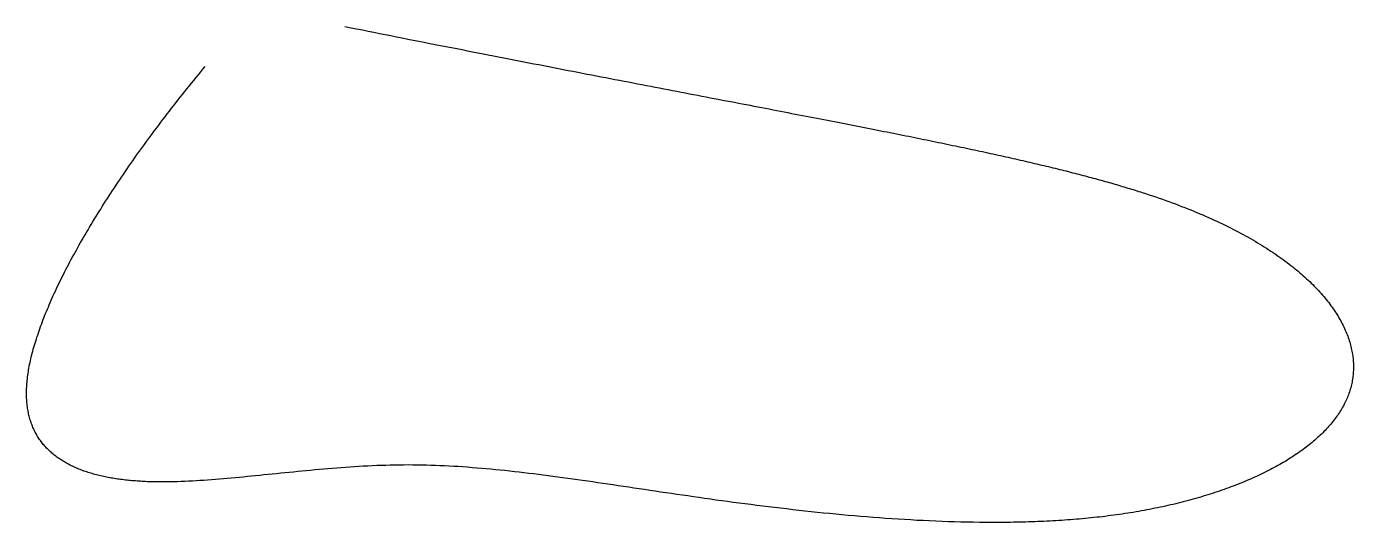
# Model space of a CAD drawing. Header units: millimetres. Extents: x 297 to 495, y 2248 to 2322.
import ezdxf

# ---------------------------------------------------------------- set-up
doc = ezdxf.new("R2010")
doc.units = ezdxf.units.MM
doc.layers.add('210', color=7, linetype='Continuous')

msp = doc.modelspace()

# ---------------------------------------------------------------- linework, layer by layer
at = {"layer": '210', "elevation": 210}
msp.add_lwpolyline([(344.51, 2321.7), (345.38, 2321.53), (346.25, 2321.36), (347.11, 2321.19), (347.97, 2321.01), (348.82, 2320.84), (349.68, 2320.68), (350.52, 2320.51), (351.36, 2320.34), (352.2, 2320.17), (353.04, 2320.01), (353.87, 2319.84), (354.7, 2319.68), (355.52, 2319.52), (356.34, 2319.35), (357.16, 2319.19), (357.97, 2319.03), (358.78, 2318.87), (359.58, 2318.72), (360.38, 2318.56), (361.18, 2318.4), (361.98, 2318.25), (362.77, 2318.09), (363.55, 2317.94), (364.33, 2317.78), (365.11, 2317.63), (365.89, 2317.48), (366.66, 2317.33), (367.43, 2317.18), (368.19, 2317.03), (368.95, 2316.88), (369.71, 2316.73), (370.46, 2316.59), (371.21, 2316.44), (371.96, 2316.29), (372.7, 2316.15), (373.44, 2316.01), (374.18, 2315.86), (374.91, 2315.72), (375.64, 2315.58), (376.36, 2315.44), (377.08, 2315.3), (377.8, 2315.16), (378.51, 2315.02), (379.23, 2314.89), (379.93, 2314.75), (380.64, 2314.61), (381.34, 2314.48), (382.03, 2314.34), (382.73, 2314.21), (383.42, 2314.08), (384.11, 2313.94), (384.79, 2313.81), (385.47, 2313.68), (386.15, 2313.55), (386.82, 2313.42), (387.49, 2313.29), (388.16, 2313.16), (388.82, 2313.04), (389.48, 2312.91), (390.14, 2312.78), (390.79, 2312.66), (391.44, 2312.53), (392.09, 2312.41), (392.73, 2312.28), (393.37, 2312.16), (394.01, 2312.04), (394.65, 2311.92), (395.28, 2311.8), (395.91, 2311.67), (396.53, 2311.55), (397.15, 2311.44), (397.77, 2311.32), (398.39, 2311.2), (399, 2311.08), (399.61, 2310.96), (400.21, 2310.85), (400.82, 2310.73), (401.42, 2310.62), (402.01, 2310.5), (402.61, 2310.39), (403.2, 2310.28), (403.78, 2310.16), (404.37, 2310.05), (404.95, 2309.94), (405.53, 2309.83), (406.1, 2309.72), (406.68, 2309.61), (407.25, 2309.5), (407.81, 2309.39), (408.38, 2309.28), (408.94, 2309.17), (409.49, 2309.06), (410.05, 2308.96), (410.6, 2308.85), (411.15, 2308.74), (411.7, 2308.64), (412.24, 2308.53), (412.78, 2308.43), (413.32, 2308.32), (413.85, 2308.22), (414.38, 2308.12), (414.91, 2308.01), (415.44, 2307.91), (415.96, 2307.81), (416.48, 2307.71), (417, 2307.61), (417.52, 2307.51), (418.03, 2307.41), (418.54, 2307.31), (419.05, 2307.21), (419.55, 2307.11), (420.05, 2307.01), (420.55, 2306.91), (421.05, 2306.82), (421.54, 2306.72), (422.03, 2306.62), (422.52, 2306.53), (423.01, 2306.43), (423.49, 2306.33), (423.97, 2306.24), (424.45, 2306.14), (424.92, 2306.05), (425.39, 2305.96), (425.87, 2305.86), (426.33, 2305.77), (426.8, 2305.68), (427.26, 2305.58), (427.72, 2305.49), (428.18, 2305.4), (428.63, 2305.31), (429.08, 2305.21), (429.53, 2305.12), (429.98, 2305.03), (430.43, 2304.94), (430.87, 2304.85), (431.31, 2304.76), (431.75, 2304.67), (432.18, 2304.58), (432.62, 2304.49), (433.05, 2304.4), (433.47, 2304.32), (433.9, 2304.23), (434.32, 2304.14), (434.74, 2304.05), (435.16, 2303.96), (435.58, 2303.88), (435.99, 2303.79), (436.41, 2303.7), (436.82, 2303.62), (437.22, 2303.53), (437.63, 2303.44), (438.03, 2303.36), (438.43, 2303.27), (438.83, 2303.19), (439.23, 2303.1), (439.62, 2303.02), (440.01, 2302.93), (440.4, 2302.85), (440.79, 2302.76), (441.17, 2302.68), (441.56, 2302.59), (441.94, 2302.51), (442.32, 2302.43), (442.69, 2302.34), (443.07, 2302.26), (443.44, 2302.18), (443.81, 2302.09), (444.18, 2302.01), (444.54, 2301.93), (444.91, 2301.84), (445.27, 2301.76), (445.63, 2301.68), (445.99, 2301.6), (446.35, 2301.51), (446.7, 2301.43), (447.05, 2301.35), (447.4, 2301.27), (447.75, 2301.19), (448.1, 2301.1), (448.44, 2301.02), (448.78, 2300.94), (449.12, 2300.86), (449.46, 2300.78), (449.8, 2300.7), (450.13, 2300.61), (450.47, 2300.53), (450.8, 2300.45), (451.13, 2300.37), (451.45, 2300.29), (451.78, 2300.21), (452.1, 2300.13), (452.43, 2300.04), (452.75, 2299.96), (453.06, 2299.88), (453.38, 2299.8), (453.7, 2299.72), (454.01, 2299.64), (454.32, 2299.56), (454.63, 2299.48), (454.94, 2299.4), (455.24, 2299.31), (455.55, 2299.23), (455.85, 2299.15), (456.15, 2299.07), (456.45, 2298.99), (456.75, 2298.91), (457.05, 2298.83), (457.34, 2298.74), (457.63, 2298.66), (457.93, 2298.58), (458.22, 2298.5), (458.5, 2298.42), (458.79, 2298.34), (459.08, 2298.25), (459.36, 2298.17), (459.64, 2298.09), (459.92, 2298.01), (460.2, 2297.93), (460.48, 2297.84), (460.76, 2297.76), (461.03, 2297.68), (461.3, 2297.59), (461.58, 2297.51), (461.85, 2297.43), (462.11, 2297.35), (462.38, 2297.26), (462.65, 2297.18), (462.91, 2297.09), (463.18, 2297.01), (463.44, 2296.93), (463.96, 2296.76), (464.47, 2296.59), (464.98, 2296.42), (465.49, 2296.25), (465.98, 2296.08), (466.48, 2295.9), (466.97, 2295.73), (467.45, 2295.56), (467.93, 2295.38), (468.41, 2295.21), (468.88, 2295.03), (469.34, 2294.85), (469.8, 2294.67), (470.26, 2294.49), (470.71, 2294.31), (471.16, 2294.12), (471.61, 2293.94), (472.05, 2293.75), (472.48, 2293.57), (472.92, 2293.38), (473.34, 2293.19), (473.77, 2293), (474.18, 2292.81), (474.6, 2292.62), (475.01, 2292.43), (475.42, 2292.23), (475.82, 2292.04), (476.22, 2291.84), (476.61, 2291.65), (477, 2291.45), (477.38, 2291.25), (477.76, 2291.05), (478.14, 2290.85), (478.51, 2290.65), (478.88, 2290.45), (479.24, 2290.24), (479.6, 2290.04), (479.96, 2289.83), (480.31, 2289.63), (480.66, 2289.42), (481, 2289.22), (481.34, 2289.01), (481.67, 2288.8), (482, 2288.59), (482.33, 2288.38), (482.65, 2288.17), (482.97, 2287.96), (483.28, 2287.75), (483.59, 2287.53), (483.9, 2287.32), (484.2, 2287.11), (484.49, 2286.89), (484.79, 2286.68), (485.07, 2286.46), (485.36, 2286.24), (485.64, 2286.03), (485.91, 2285.81), (486.18, 2285.59), (486.45, 2285.37), (486.72, 2285.15), (486.97, 2284.93), (487.23, 2284.71), (487.48, 2284.49), (487.73, 2284.27), (487.97, 2284.05), (488.21, 2283.83), (488.44, 2283.61), (488.67, 2283.39), (488.9, 2283.16), (489.12, 2282.94), (489.33, 2282.72), (489.55, 2282.49), (489.76, 2282.27), (489.96, 2282.04), (490.16, 2281.82), (490.36, 2281.59), (490.55, 2281.37), (490.74, 2281.14), (490.92, 2280.92), (491.1, 2280.69), (491.28, 2280.47), (491.45, 2280.24), (491.62, 2280.01), (491.78, 2279.79), (491.94, 2279.56), (492.1, 2279.33), (492.25, 2279.11), (492.4, 2278.88), (492.54, 2278.65), (492.68, 2278.43), (492.81, 2278.2), (492.94, 2277.97), (493.07, 2277.75), (493.19, 2277.52), (493.31, 2277.29), (493.43, 2277.07), (493.54, 2276.84), (493.64, 2276.61), (493.74, 2276.38), (493.84, 2276.16), (493.94, 2275.93), (494.03, 2275.71), (494.11, 2275.48), (494.19, 2275.25), (494.27, 2275.03), (494.34, 2274.8), (494.41, 2274.58), (494.48, 2274.35), (494.54, 2274.13), (494.6, 2273.9), (494.65, 2273.68), (494.7, 2273.45), (494.75, 2273.23), (494.79, 2273), (494.82, 2272.78), (494.86, 2272.56), (494.88, 2272.34), (494.91, 2272.11), (494.93, 2271.89), (494.95, 2271.67), (494.96, 2271.45), (494.97, 2271.23), (494.97, 2271.01), (494.97, 2270.79), (494.97, 2270.57), (494.96, 2270.35), (494.95, 2270.13), (494.93, 2269.91), (494.92, 2269.7), (494.89, 2269.48), (494.86, 2269.27), (494.83, 2269.05), (494.8, 2268.83), (494.76, 2268.62), (494.71, 2268.41), (494.67, 2268.19), (494.61, 2267.98), (494.56, 2267.77), (494.5, 2267.56), (494.43, 2267.35), (494.37, 2267.14), (494.29, 2266.93), (494.22, 2266.72), (494.14, 2266.51), (494.06, 2266.31), (493.97, 2266.1), (493.88, 2265.9), (493.78, 2265.69), (493.68, 2265.49), (493.58, 2265.29), (493.47, 2265.08), (493.36, 2264.88), (493.25, 2264.68), (493.13, 2264.48), (493.01, 2264.28), (492.88, 2264.09), (492.75, 2263.89), (492.62, 2263.69), (492.48, 2263.5), (492.34, 2263.3), (492.2, 2263.11), (492.05, 2262.91), (491.9, 2262.72), (491.74, 2262.53), (491.59, 2262.34), (491.42, 2262.15), (491.26, 2261.96), (491.09, 2261.78), (490.92, 2261.59), (490.74, 2261.4), (490.56, 2261.22), (490.38, 2261.04), (490.2, 2260.85), (490.01, 2260.67), (489.81, 2260.49), (489.62, 2260.31), (489.42, 2260.13), (489.22, 2259.95), (489.01, 2259.78), (488.8, 2259.6), (488.59, 2259.42), (488.37, 2259.25), (488.15, 2259.08), (487.93, 2258.91), (487.71, 2258.73), (487.48, 2258.56), (487.25, 2258.4), (487.02, 2258.23), (486.78, 2258.06), (486.54, 2257.9), (486.29, 2257.73), (486.05, 2257.57), (485.8, 2257.4), (485.55, 2257.24), (485.29, 2257.08), (485.03, 2256.92), (484.77, 2256.77), (484.51, 2256.61), (484.24, 2256.45), (483.97, 2256.3), (483.7, 2256.15), (483.42, 2255.99), (483.15, 2255.84), (482.86, 2255.69), (482.58, 2255.54), (482.3, 2255.4), (482.01, 2255.25), (481.71, 2255.1), (481.42, 2254.96), (481.12, 2254.82), (480.82, 2254.68), (480.52, 2254.53), (480.22, 2254.4), (479.91, 2254.26), (479.6, 2254.12), (479.29, 2253.99), (478.97, 2253.85), (478.65, 2253.72), (478.33, 2253.59), (478.01, 2253.46), (477.69, 2253.33), (477.36, 2253.2), (477.03, 2253.07), (476.7, 2252.95), (476.36, 2252.82), (476.03, 2252.7), (475.69, 2252.58), (475.35, 2252.46), (475, 2252.34), (474.66, 2252.22), (474.31, 2252.11), (473.96, 2251.99), (473.61, 2251.88), (473.25, 2251.77), (472.9, 2251.66), (472.54, 2251.55), (472.18, 2251.44), (471.81, 2251.34), (471.45, 2251.23), (471.08, 2251.13), (470.71, 2251.03), (470.34, 2250.93), (469.97, 2250.83), (469.59, 2250.73), (469.22, 2250.63), (468.84, 2250.54), (468.46, 2250.45), (468.07, 2250.35), (467.69, 2250.26), (467.3, 2250.18), (466.91, 2250.09), (466.52, 2250), (466.13, 2249.92), (465.74, 2249.84), (465.34, 2249.76), (464.94, 2249.68), (464.55, 2249.6), (464.15, 2249.52), (463.74, 2249.45), (463.34, 2249.37), (462.93, 2249.3), (462.53, 2249.23), (462.12, 2249.16), (461.71, 2249.1), (461.29, 2249.03), (460.88, 2248.97), (460.47, 2248.9), (460.05, 2248.84), (459.63, 2248.78), (459.21, 2248.73), (458.79, 2248.67), (458.37, 2248.62), (457.95, 2248.56), (457.52, 2248.51), (457.09, 2248.46), (456.67, 2248.42), (456.24, 2248.37), (455.81, 2248.33), (455.38, 2248.28), (454.94, 2248.24), (454.51, 2248.2), (454.07, 2248.16), (453.64, 2248.13), (453.2, 2248.09), (452.76, 2248.06), (452.32, 2248.02), (451.88, 2247.99), (451.44, 2247.96), (451, 2247.93), (450.55, 2247.91), (450.11, 2247.88), (449.66, 2247.86), (449.21, 2247.83), (448.77, 2247.81), (448.32, 2247.79), (447.87, 2247.77), (447.42, 2247.76), (446.97, 2247.74), (446.51, 2247.73), (446.06, 2247.71), (445.61, 2247.7), (445.15, 2247.69), (444.7, 2247.68), (444.24, 2247.67), (443.78, 2247.66), (443.33, 2247.66), (442.87, 2247.65), (441.95, 2247.65), (441.03, 2247.64), (440.11, 2247.65), (439.18, 2247.66), (438.25, 2247.67), (437.32, 2247.68), (436.39, 2247.71), (435.46, 2247.73), (434.53, 2247.76), (433.6, 2247.79), (432.66, 2247.83), (431.73, 2247.87), (430.79, 2247.92), (429.85, 2247.96), (428.92, 2248.02), (427.98, 2248.07), (427.04, 2248.13), (426.11, 2248.19), (425.17, 2248.26), (424.24, 2248.33), (423.3, 2248.4), (422.37, 2248.47), (421.44, 2248.55), (420.51, 2248.63), (419.58, 2248.71), (418.65, 2248.79), (417.73, 2248.88), (416.8, 2248.97), (415.88, 2249.06), (414.96, 2249.16), (414.05, 2249.25), (413.13, 2249.35), (412.22, 2249.45), (411.31, 2249.55), (410.41, 2249.66), (409.51, 2249.76), (408.61, 2249.87), (407.72, 2249.98), (406.83, 2250.09), (405.94, 2250.2), (405.06, 2250.31), (404.18, 2250.42), (403.31, 2250.54), (402.44, 2250.65), (401.58, 2250.77), (400.72, 2250.89), (399.86, 2251), (399.02, 2251.12), (398.17, 2251.24), (397.34, 2251.36), (396.5, 2251.48), (395.67, 2251.6), (394.85, 2251.72), (394.03, 2251.83), (393.21, 2251.95), (392.4, 2252.07), (391.6, 2252.19), (390.79, 2252.31), (390, 2252.43), (389.2, 2252.55), (388.41, 2252.67), (387.63, 2252.78), (386.84, 2252.9), (386.07, 2253.02), (385.29, 2253.13), (384.52, 2253.25), (383.75, 2253.36), (382.99, 2253.47), (382.23, 2253.59), (381.47, 2253.7), (380.72, 2253.8), (379.97, 2253.91), (379.22, 2254.02), (378.48, 2254.12), (377.74, 2254.23), (377, 2254.33), (376.27, 2254.43), (375.54, 2254.52), (374.81, 2254.62), (374.08, 2254.71), (373.36, 2254.81), (372.64, 2254.9), (371.92, 2254.98), (371.21, 2255.07), (370.5, 2255.15), (369.79, 2255.23), (369.08, 2255.31), (368.37, 2255.39), (367.67, 2255.46), (366.97, 2255.53), (366.27, 2255.6), (365.57, 2255.66), (364.87, 2255.72), (364.18, 2255.78), (363.49, 2255.83), (362.8, 2255.89), (362.11, 2255.93), (361.42, 2255.98), (360.73, 2256.02), (360.05, 2256.06), (359.37, 2256.09), (358.68, 2256.12), (358, 2256.15), (357.32, 2256.17), (356.65, 2256.19), (355.97, 2256.21), (355.29, 2256.22), (354.62, 2256.22), (353.94, 2256.23), (353.27, 2256.22), (352.59, 2256.22), (351.92, 2256.21), (351.25, 2256.19), (350.58, 2256.17), (349.91, 2256.15), (349.24, 2256.13), (348.57, 2256.1), (347.91, 2256.07), (347.24, 2256.03), (346.58, 2255.99), (345.91, 2255.95), (345.25, 2255.91), (344.59, 2255.87), (343.94, 2255.82), (343.28, 2255.77), (342.63, 2255.72), (341.97, 2255.66), (341.32, 2255.61), (340.67, 2255.55), (340.02, 2255.49), (339.38, 2255.43), (338.73, 2255.37), (338.09, 2255.31), (337.45, 2255.25), (336.81, 2255.18), (336.18, 2255.12), (335.55, 2255.06), (334.92, 2254.99), (334.29, 2254.93), (333.66, 2254.86), (333.04, 2254.8), (332.42, 2254.74), (331.8, 2254.67), (331.18, 2254.61), (330.57, 2254.55), (329.96, 2254.49), (329.35, 2254.43), (328.75, 2254.37), (328.15, 2254.31), (327.55, 2254.26), (326.95, 2254.2), (326.36, 2254.15), (325.77, 2254.1), (325.19, 2254.05), (324.6, 2254.01), (324.02, 2253.96), (323.45, 2253.92), (322.87, 2253.89), (322.31, 2253.85), (321.74, 2253.82), (321.18, 2253.79), (320.62, 2253.76), (320.07, 2253.74), (319.52, 2253.72), (318.97, 2253.71), (318.7, 2253.7), (318.43, 2253.7), (318.16, 2253.69), (317.89, 2253.69), (317.62, 2253.69), (317.35, 2253.69), (317.09, 2253.69), (316.82, 2253.69), (316.56, 2253.69), (316.29, 2253.7), (316.03, 2253.7), (315.77, 2253.71), (315.51, 2253.72), (315.25, 2253.72), (315, 2253.73), (314.74, 2253.74), (314.49, 2253.76), (314.23, 2253.77), (313.98, 2253.79), (313.73, 2253.8), (313.48, 2253.82), (313.23, 2253.84), (312.98, 2253.86), (312.73, 2253.88), (312.48, 2253.9), (312.24, 2253.93), (312, 2253.95), (311.75, 2253.98), (311.51, 2254.01), (311.27, 2254.04), (311.04, 2254.07), (310.8, 2254.1), (310.56, 2254.13), (310.33, 2254.17), (310.1, 2254.21), (309.87, 2254.25), (309.64, 2254.28), (309.41, 2254.33), (309.18, 2254.37), (308.95, 2254.41), (308.73, 2254.46), (308.51, 2254.51), (308.29, 2254.55), (308.07, 2254.61), (307.85, 2254.66), (307.64, 2254.71), (307.42, 2254.77), (307.21, 2254.82), (307, 2254.88), (306.79, 2254.94), (306.58, 2255), (306.37, 2255.06), (306.17, 2255.13), (305.97, 2255.2), (305.77, 2255.26), (305.57, 2255.33), (305.37, 2255.4), (305.18, 2255.48), (304.98, 2255.55), (304.79, 2255.63), (304.6, 2255.71), (304.41, 2255.79), (304.23, 2255.87), (304.04, 2255.95), (303.86, 2256.04), (303.68, 2256.12), (303.5, 2256.21), (303.33, 2256.3), (303.15, 2256.39), (302.98, 2256.49), (302.81, 2256.58), (302.64, 2256.68), (302.48, 2256.78), (302.31, 2256.88), (302.15, 2256.98), (301.99, 2257.09), (301.83, 2257.2), (301.68, 2257.3), (301.52, 2257.41), (301.37, 2257.53), (301.23, 2257.64), (301.08, 2257.76), (300.93, 2257.88), (300.79, 2258), (300.65, 2258.12), (300.52, 2258.24), (300.38, 2258.37), (300.25, 2258.5), (300.12, 2258.63), (299.99, 2258.76), (299.87, 2258.89), (299.74, 2259.03), (299.62, 2259.17), (299.5, 2259.31), (299.39, 2259.45), (299.28, 2259.59), (299.16, 2259.74), (299.06, 2259.89), (298.95, 2260.04), (298.85, 2260.19), (298.75, 2260.34), (298.65, 2260.5), (298.55, 2260.66), (298.46, 2260.82), (298.37, 2260.98), (298.29, 2261.15), (298.2, 2261.32), (298.12, 2261.49), (298.04, 2261.66), (297.96, 2261.83), (297.89, 2262.01), (297.82, 2262.19), (297.75, 2262.37), (297.69, 2262.55), (297.62, 2262.73), (297.56, 2262.92), (297.51, 2263.11), (297.45, 2263.3), (297.4, 2263.5), (297.35, 2263.69), (297.31, 2263.89), (297.27, 2264.09), (297.23, 2264.3), (297.19, 2264.5), (297.16, 2264.71), (297.13, 2264.92), (297.1, 2265.13), (297.08, 2265.35), (297.06, 2265.57), (297.04, 2265.79), (297.02, 2266.01), (297.01, 2266.23), (297, 2266.46), (297, 2266.69), (297, 2266.92), (297, 2267.16), (297, 2267.39), (297.01, 2267.63), (297.02, 2267.88), (297.04, 2268.12), (297.05, 2268.37), (297.07, 2268.62), (297.1, 2268.87), (297.13, 2269.12), (297.16, 2269.38), (297.19, 2269.64), (297.23, 2269.9), (297.27, 2270.17), (297.31, 2270.43), (297.36, 2270.7), (297.41, 2270.97), (297.46, 2271.25), (297.52, 2271.53), (297.58, 2271.8), (297.65, 2272.09), (297.71, 2272.37), (297.78, 2272.66), (297.86, 2272.94), (297.93, 2273.23), (298.01, 2273.53), (298.09, 2273.82), (298.18, 2274.12), (298.27, 2274.42), (298.36, 2274.72), (298.46, 2275.02), (298.55, 2275.33), (298.66, 2275.64), (298.76, 2275.95), (298.87, 2276.26), (298.98, 2276.57), (299.09, 2276.89), (299.21, 2277.21), (299.33, 2277.53), (299.45, 2277.85), (299.57, 2278.18), (299.7, 2278.5), (299.83, 2278.83), (299.97, 2279.16), (300.11, 2279.49), (300.25, 2279.82), (300.39, 2280.16), (300.53, 2280.5), (300.68, 2280.84), (300.83, 2281.18), (300.99, 2281.52), (301.14, 2281.86), (301.3, 2282.21), (301.47, 2282.56), (301.63, 2282.91), (301.8, 2283.26), (301.97, 2283.61), (302.14, 2283.96), (302.32, 2284.32), (302.5, 2284.68), (302.68, 2285.04), (302.87, 2285.4), (303.05, 2285.76), (303.24, 2286.12), (303.43, 2286.49), (303.63, 2286.85), (303.83, 2287.22), (304.03, 2287.59), (304.23, 2287.96), (304.44, 2288.33), (304.64, 2288.71), (304.85, 2289.08), (305.07, 2289.46), (305.28, 2289.83), (305.5, 2290.21), (305.72, 2290.59), (305.94, 2290.97), (306.17, 2291.35), (306.4, 2291.74), (306.63, 2292.12), (306.86, 2292.51), (307.09, 2292.9), (307.33, 2293.28), (307.57, 2293.67), (307.81, 2294.06), (308.06, 2294.45), (308.3, 2294.85), (308.55, 2295.24), (308.8, 2295.63), (309.06, 2296.03), (309.31, 2296.42), (309.57, 2296.82), (309.83, 2297.22), (310.1, 2297.62), (310.36, 2298.02), (310.63, 2298.42), (310.9, 2298.82), (311.17, 2299.22), (311.44, 2299.63), (311.72, 2300.03), (312, 2300.43), (312.28, 2300.84), (312.56, 2301.24), (312.84, 2301.65), (313.13, 2302.06), (313.42, 2302.47), (313.71, 2302.88), (314, 2303.29), (314.3, 2303.7), (314.59, 2304.11), (314.89, 2304.52), (315.19, 2304.93), (315.5, 2305.34), (315.8, 2305.75), (316.11, 2306.17), (316.42, 2306.58), (316.73, 2306.99), (317.04, 2307.41), (317.35, 2307.82), (317.67, 2308.24), (317.99, 2308.65), (318.31, 2309.07), (318.63, 2309.49), (318.95, 2309.9), (319.28, 2310.32), (319.61, 2310.74), (319.94, 2311.15), (320.27, 2311.57), (320.6, 2311.99), (320.93, 2312.41), (321.27, 2312.82), (321.61, 2313.24), (321.95, 2313.66), (322.29, 2314.08), (322.63, 2314.5), (322.98, 2314.92), (323.32, 2315.33), (323.67, 2315.75)], dxfattribs=at)

doc.saveas('drawing.dxf')
